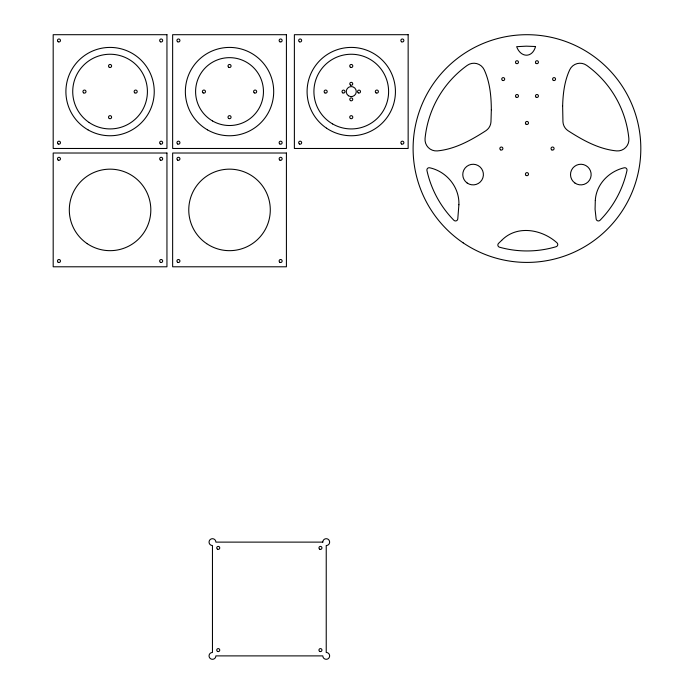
<?xml version="1.0" encoding="UTF-8"?>
<svg xmlns="http://www.w3.org/2000/svg" width="694" height="694" viewBox="0 0 694 694"><rect width="100%" height="100%" fill="white"/><g stroke="black" fill="none" stroke-linecap="round" stroke-linejoin="round"><path stroke-width="1.04" d="M491.335 109.756L490.97 121.884A11.373 11.373 0 0 1 485.869 130.724C471.113 140.223 455.064 149.227 437.272 150.91A11.373 11.373 0 0 1 425.066 138.444A102.391 102.391 0 0 1 467.262 65.366A11.373 11.373 0 0 1 484.16 69.704C489.964 82.17 491.231 96.171 491.335 109.756M458.899 204.747L457.771 219.078A2.273 2.273 0 0 1 453.902 220.293A102.391 102.391 0 0 1 426.94 170.481A2.273 2.273 0 0 1 429.803 167.809C446.728 171.539 459.593 187.259 458.899 204.747M562.634 105.956L562.955 121.884A11.373 11.373 0 0 0 568.056 130.724C582.804 140.223 598.861 149.227 616.654 150.91A11.373 11.373 0 0 0 628.851 138.444A102.391 102.391 0 0 0 586.664 65.366A11.373 11.373 0 0 0 569.765 69.704C564.482 80.99 562.99 93.621 562.634 105.956M595.305 200.453L595.07 209.284L596.155 219.078A2.273 2.273 0 0 0 600.024 220.293A102.391 102.391 0 0 0 626.977 170.481A2.273 2.273 0 0 0 624.123 167.809C608.872 171.383 596.146 184.448 595.305 200.453M535.551 46.524C532.281 58.391 520.587 57.723 516.657 46.68L526.33 46.168L535.551 46.524M501.675 240.367L498.483 243.421A2.273 2.273 0 0 0 499.507 247.203A102.391 102.391 0 0 0 556.146 246.7A2.273 2.273 0 0 0 556.883 242.718C541.867 229.254 516.909 224.717 501.675 240.367M166.95 34.7L53.186 34.7L53.186 148.473L166.95 148.473L166.95 34.7M286.414 34.7L172.641 34.7L172.641 148.473L286.414 148.473L286.414 34.7M408.15 34.7L294.377 34.7L294.377 148.473L408.15 148.473L408.15 34.7M166.95 153.018L53.186 153.018L53.186 266.791L166.95 266.791L166.95 153.018M286.414 153.018L172.641 153.018L172.641 266.791L286.414 266.791L286.414 153.018M322.814 542.118L215.877 542.118A3.409 3.409 0 0 0 212.459 538.7A3.409 3.409 0 0 0 209.05 542.118A3.409 3.409 0 0 0 212.459 545.527L212.459 652.473A3.409 3.409 0 0 0 209.05 655.891A3.409 3.409 0 0 0 212.459 659.3A3.409 3.409 0 0 0 215.877 655.891L322.814 655.891A3.409 3.409 0 0 0 326.232 659.3A3.409 3.409 0 0 0 329.641 655.891A3.409 3.409 0 0 0 326.232 652.473L326.232 545.527A3.409 3.409 0 0 0 329.641 542.118A3.409 3.409 0 0 0 326.232 538.7A3.409 3.409 0 0 0 322.814 542.118M217.491 549.206A1.509 1.509 0 0 0 219.755 547.904A1.509 1.509 0 0 0 217.491 546.594A1.509 1.509 0 0 0 217.491 549.206M319.691 549.206A1.509 1.509 0 0 0 321.955 547.904A1.509 1.509 0 0 0 319.691 546.594A1.509 1.509 0 0 0 319.691 549.206M217.491 651.406A1.509 1.509 0 0 0 219.755 650.105A1.509 1.509 0 0 0 217.491 648.795A1.509 1.509 0 0 0 217.491 651.406M319.691 651.406A1.509 1.509 0 0 0 321.955 650.105A1.509 1.509 0 0 0 319.691 648.795A1.509 1.509 0 0 0 319.691 651.406M58.218 143.988A1.509 1.509 0 0 0 60.473 142.686A1.509 1.509 0 0 0 58.218 141.376A1.509 1.509 0 0 0 58.218 143.988M160.297 143.918A1.509 1.509 0 0 0 162.665 142.817A1.509 1.509 0 0 0 160.531 141.316A1.509 1.509 0 0 0 160.297 143.918M160.409 41.787A1.509 1.509 0 0 0 162.674 40.486A1.509 1.509 0 0 0 160.409 39.176A1.509 1.509 0 0 0 160.409 41.787M58.218 41.787A1.509 1.509 0 0 0 60.473 40.486A1.509 1.509 0 0 0 58.218 39.176A1.509 1.509 0 0 0 58.218 41.787M58.218 262.315A1.509 1.509 0 0 0 60.473 261.005A1.509 1.509 0 0 0 58.218 259.703A1.509 1.509 0 0 0 58.218 262.315M160.409 262.315A1.509 1.509 0 0 0 162.674 261.005A1.509 1.509 0 0 0 160.409 259.703A1.509 1.509 0 0 0 160.409 262.315M160.409 160.114A1.509 1.509 0 0 0 162.674 158.805A1.509 1.509 0 0 0 160.409 157.503A1.509 1.509 0 0 0 160.409 160.114M58.218 160.114A1.509 1.509 0 0 0 60.473 158.805A1.509 1.509 0 0 0 58.218 157.503A1.509 1.509 0 0 0 58.218 160.114M177.673 41.787A1.509 1.509 0 0 0 179.937 40.486A1.509 1.509 0 0 0 177.673 39.176A1.509 1.509 0 0 0 177.673 41.787M279.873 41.787A1.509 1.509 0 0 0 282.137 40.486A1.509 1.509 0 0 0 279.873 39.176A1.509 1.509 0 0 0 279.873 41.787M279.76 143.918A1.509 1.509 0 0 0 282.128 142.817A1.509 1.509 0 0 0 279.994 141.316A1.509 1.509 0 0 0 279.76 143.918M177.673 143.988A1.509 1.509 0 0 0 179.937 142.686A1.509 1.509 0 0 0 177.673 141.376A1.509 1.509 0 0 0 177.673 143.988M299.409 41.787A1.509 1.509 0 0 0 301.664 40.486A1.509 1.509 0 0 0 299.409 39.176A1.509 1.509 0 0 0 299.409 41.787M401.609 41.787A1.509 1.509 0 0 0 403.865 40.486A1.509 1.509 0 0 0 401.609 39.176A1.509 1.509 0 0 0 401.609 41.787M401.609 143.988A1.509 1.509 0 0 0 403.865 142.686A1.509 1.509 0 0 0 401.609 141.376A1.509 1.509 0 0 0 401.609 143.988M299.409 143.988A1.509 1.509 0 0 0 301.664 142.686A1.509 1.509 0 0 0 299.409 141.376A1.509 1.509 0 0 0 299.409 143.988M177.673 160.114A1.509 1.509 0 0 0 179.937 158.805A1.509 1.509 0 0 0 177.673 157.503A1.509 1.509 0 0 0 177.673 160.114M279.873 160.114A1.509 1.509 0 0 0 282.137 158.805A1.509 1.509 0 0 0 279.873 157.503A1.509 1.509 0 0 0 279.873 160.114M279.873 262.315A1.509 1.509 0 0 0 282.137 261.005A1.509 1.509 0 0 0 279.873 259.703A1.509 1.509 0 0 0 279.873 262.315M177.673 262.315A1.509 1.509 0 0 0 179.937 261.005A1.509 1.509 0 0 0 177.673 259.703A1.509 1.509 0 0 0 177.673 262.315M87.982 129.839A44.173 44.173 0 0 0 154.242 91.582A44.173 44.173 0 0 0 87.982 53.334A44.173 44.173 0 0 0 87.982 129.839M207.437 129.839A44.173 44.173 0 0 0 273.696 91.582A44.173 44.173 0 0 0 207.437 53.334A44.173 44.173 0 0 0 207.437 129.839M326.501 128.164A44.173 44.173 0 0 0 395.32 94.74A44.173 44.173 0 0 0 331.958 51.85A44.173 44.173 0 0 0 326.501 128.164M87.218 243.663A40.755 40.755 0 0 0 150.719 212.815A40.755 40.755 0 0 0 92.259 173.248A40.755 40.755 0 0 0 87.218 243.663M206.682 243.663A40.755 40.755 0 0 0 270.183 212.815A40.755 40.755 0 0 0 211.713 173.248A40.755 40.755 0 0 0 206.682 243.663M89.136 122.508A37.346 37.346 0 0 0 147.319 94.245A37.346 37.346 0 0 0 93.751 57.992A37.346 37.346 0 0 0 89.136 122.508M134.783 92.84A1.535 1.535 0 0 0 137.195 91.721A1.535 1.535 0 0 0 135.018 90.194A1.535 1.535 0 0 0 134.783 92.84M109.296 67.318A1.535 1.535 0 0 0 111.604 65.991A1.535 1.535 0 0 0 109.296 64.655A1.535 1.535 0 0 0 109.296 67.318M83.584 92.84A1.535 1.535 0 0 0 85.995 91.721A1.535 1.535 0 0 0 83.827 90.194A1.535 1.535 0 0 0 83.584 92.84M109.296 118.518A1.535 1.535 0 0 0 111.604 117.182A1.535 1.535 0 0 0 109.296 115.855A1.535 1.535 0 0 0 109.296 118.518M212.564 120.973A33.928 33.928 0 0 0 263.46 91.582A33.928 33.928 0 0 0 212.564 62.2A33.928 33.928 0 0 0 212.564 120.973M254.238 92.84A1.535 1.535 0 0 0 256.659 91.721A1.535 1.535 0 0 0 254.481 90.194A1.535 1.535 0 0 0 254.238 92.84M228.638 67.24A1.535 1.535 0 0 0 231.059 66.121A1.535 1.535 0 0 0 228.881 64.594A1.535 1.535 0 0 0 228.638 67.24M203.16 92.918A1.535 1.535 0 0 0 205.467 91.582A1.535 1.535 0 0 0 203.16 90.255A1.535 1.535 0 0 0 203.16 92.918M228.638 118.44A1.535 1.535 0 0 0 231.059 117.321A1.535 1.535 0 0 0 228.881 115.794A1.535 1.535 0 0 0 228.638 118.44M332.591 123.931A37.346 37.346 0 0 0 388.605 91.582A37.346 37.346 0 0 0 332.591 59.242A37.346 37.346 0 0 0 332.591 123.931M376.087 92.918A1.535 1.535 0 0 0 378.395 91.582A1.535 1.535 0 0 0 376.087 90.255A1.535 1.535 0 0 0 376.087 92.918M350.375 67.24A1.535 1.535 0 0 0 352.795 66.121A1.535 1.535 0 0 0 350.617 64.594A1.535 1.535 0 0 0 350.375 67.24M324.896 92.918A1.535 1.535 0 0 0 327.195 91.582A1.535 1.535 0 0 0 324.896 90.255A1.535 1.535 0 0 0 324.896 92.918M350.496 118.518A1.535 1.535 0 0 0 352.795 117.182A1.535 1.535 0 0 0 350.496 115.855A1.535 1.535 0 0 0 350.496 118.518M350.522 85.102A1.475 1.475 0 0 0 352.743 83.818A1.475 1.475 0 0 0 350.522 82.543A1.475 1.475 0 0 0 350.522 85.102M342.758 92.866A1.475 1.475 0 0 0 344.979 91.582A1.475 1.475 0 0 0 342.758 90.307A1.475 1.475 0 0 0 342.758 92.866M350.522 100.63A1.475 1.475 0 0 0 352.743 99.346A1.475 1.475 0 0 0 350.522 98.071A1.475 1.475 0 0 0 350.522 100.63M358.286 92.866A1.475 1.475 0 0 0 360.507 91.582A1.475 1.475 0 0 0 358.286 90.307A1.475 1.475 0 0 0 358.286 92.866M500.478 149.809A1.535 1.535 0 0 0 502.89 148.69A1.535 1.535 0 0 0 500.721 147.163A1.535 1.535 0 0 0 500.478 149.809M536.202 97.264A1.475 1.475 0 0 0 538.423 95.98A1.475 1.475 0 0 0 536.202 94.696A1.475 1.475 0 0 0 536.202 97.264M574.892 183.008A10.315 10.315 0 0 0 591.106 175.495A10.315 10.315 0 0 0 576.497 165.207A10.315 10.315 0 0 0 574.892 183.008M467.149 183.008A10.315 10.315 0 0 0 483.362 175.495A10.315 10.315 0 0 0 468.762 165.207A10.315 10.315 0 0 0 467.149 183.008M526.078 124.217A1.535 1.535 0 0 0 528.49 123.098A1.535 1.535 0 0 0 526.312 121.563A1.535 1.535 0 0 0 526.078 124.217M551.791 149.887A1.535 1.535 0 0 0 554.098 148.559A1.535 1.535 0 0 0 551.791 147.223A1.535 1.535 0 0 0 551.791 149.887M516.241 63.484A1.475 1.475 0 0 0 518.461 62.2A1.475 1.475 0 0 0 516.241 60.925A1.475 1.475 0 0 0 516.241 63.484M536.098 63.414A1.475 1.475 0 0 0 538.423 62.339A1.475 1.475 0 0 0 536.323 60.864A1.475 1.475 0 0 0 536.098 63.414M553.326 80.374A1.475 1.475 0 0 0 555.547 79.09A1.475 1.475 0 0 0 553.326 77.806A1.475 1.475 0 0 0 553.326 80.374M516.241 97.264A1.475 1.475 0 0 0 518.461 95.98A1.475 1.475 0 0 0 516.241 94.696A1.475 1.475 0 0 0 516.241 97.264M502.473 80.374A1.475 1.475 0 0 0 504.694 79.09A1.475 1.475 0 0 0 502.473 77.806A1.475 1.475 0 0 0 502.473 80.374M526.191 175.487A1.535 1.535 0 0 0 528.498 174.151A1.535 1.535 0 0 0 526.191 172.823A1.535 1.535 0 0 0 526.191 175.487M463.141 242.848A113.859 113.859 0 0 0 640.527 156.679A113.859 113.859 0 0 0 477.212 46.142A113.859 113.859 0 0 0 463.141 242.848M348.44 95.746A5.032 5.032 0 0 0 356.274 91.946A5.032 5.032 0 0 0 349.065 87.062A5.032 5.032 0 0 0 348.44 95.746"/></g></svg>
